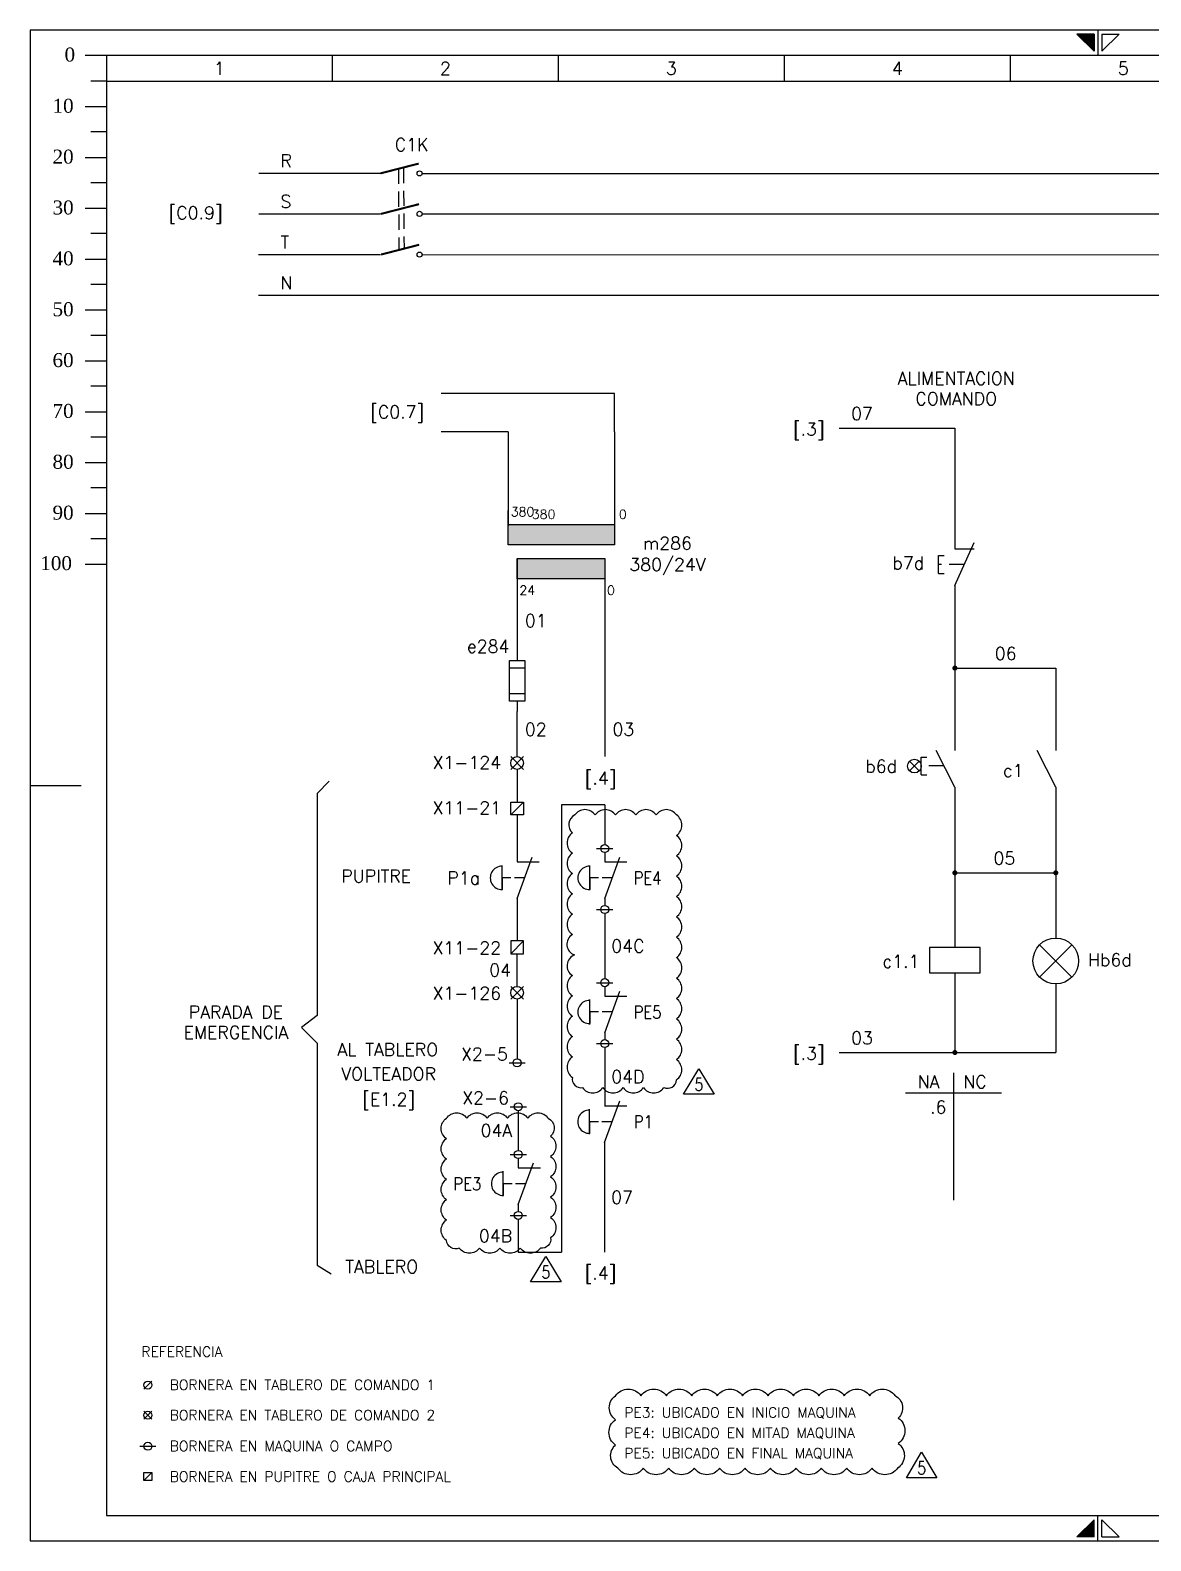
# Model space of a CAD drawing. Header units: millimetres. Extents: x 0 to 420, y 0 to 297.
# Drawn here: x 0 to 220.4, y 0 to 297 of the extents above; entities that cross this region are included whole.
import ezdxf
from ezdxf.enums import TextEntityAlignment as Align

# ---------------------------------------------------------------- set-up
doc = ezdxf.new("R2010")
doc.units = ezdxf.units.MM
doc.linetypes.add('HIDDEN', pattern=[4.5, 3, -1.5])
for name, color, linetype in [('COMPONENTES', 4, 'Continuous'), ('LINE-CONEX', 3, 'Continuous'), ('MARGENES', 6, 'Continuous'), ('REC', 6, 'Continuous'), ('TEX', 150, 'Continuous'), ('TEXTO', 7, 'Continuous'), ('Textos', 150, 'Continuous'), ('TITULO', 6, 'Continuous')]:
    doc.layers.add(name, color=color, linetype=linetype)
doc.styles.add('ARIAL', font='arial.ttf', dxfattribs={"height": 2})
doc.styles.add('DUTCH801', font='dutcheb.ttf', dxfattribs={"width": 1.75, "height": 2.75})
doc.styles.add('LCOTAS', font='ROMANS')
doc.styles.add('LETRA2', font='swissk.ttf', dxfattribs={"height": 2})
doc.styles.add('LETRA25', font='romans', dxfattribs={"height": 2.5})
doc.styles.add('LETRA4', font='ROMANS', dxfattribs={"height": 4})
doc.styles.add('LETRA5', font='ROMANS', dxfattribs={"height": 5})
doc.styles.add('ROMANS', font='romans.shx', dxfattribs={"width": 0.85})
doc.styles.add('SIMPLEX', font='SIMPLEX.shx')
doc.styles.get("Standard").update_dxf_attribs({"font": 'arial.ttf'})
doc.styles.add('TEXTOS', font='SIMPLEX.shx', dxfattribs={"width": 0.8, "height": 0.2})

# ---------------------------------------------------------------- blocks, each defined once
blk = doc.blocks.new('A3')
at = {"layer": 'MARGENES', "color": 4}
for p, q in [((420, 297), (0, 297)), ((0, 297), (0, 0)), ((209.23, 296.25), (205.83, 296.25)), ((209.23, 292.85), (205.83, 296.25)), ((209.23, 296.25), (209.23, 292.85)), ((210, 297), (210, 292)), ((210.77, 292.85), (214.17, 296.25)), ((210.77, 296.25), (214.17, 296.25)), ((210.77, 296.25), (210.77, 292.85)), ((0, 148.5), (10.02, 148.5)), ((209.23, 4.15), (205.83, 0.75)), ((209.23, 0.75), (209.23, 4.15)), ((210, 0), (210, 5)), ((210.77, 4.15), (214.17, 0.75)), ((210.77, 0.75), (210.77, 4.15)), ((0, 0), (420, 0)), ((209.23, 0.75), (205.83, 0.75)), ((210.77, 0.75), (214.17, 0.75))]:
    blk.add_line(p, q, dxfattribs=at)
at = {"layer": 'MARGENES'}
for p, q in [((415, 292), (15, 292)), ((15, 292), (15, 5)), ((15, 5), (225, 5))]:
    blk.add_line(p, q, dxfattribs=at)
at = {"layer": 'MARGENES', "color": 1}
for p, q in [((59.44, 287), (59.44, 292)), ((103.89, 287), (103.89, 292)), ((148.33, 287), (148.33, 292)), ((192.78, 287), (192.78, 292)), ((15, 287), (415, 287))]:
    blk.add_line(p, q, dxfattribs=at)
at = {"layer": 'MARGENES', "color": 4}
for points in [[(209.23, 296.25), (209.23, 292.85), (205.83, 296.25)], [(209.23, 0.75), (209.23, 4.15), (205.83, 0.75)]]:
    blk.add_solid(points, dxfattribs=at)
at = {"layer": 'REC', "color": 1}
for p, q in [((15, 292), (10.8, 292)), ((15, 287), (11.9, 287)), ((10.8, 282), (15, 282)), ((15, 277), (11.9, 277)), ((10.8, 272), (15, 272)), ((15, 267), (11.9, 267)), ((10.8, 262), (15, 262)), ((15, 257), (11.9, 257)), ((10.8, 252), (15, 252)), ((15, 247), (11.9, 247)), ((10.8, 242), (15, 242)), ((15, 237), (11.9, 237)), ((10.8, 232), (15, 232)), ((15, 227), (11.9, 227)), ((10.8, 222), (15, 222)), ((15, 217), (11.9, 217)), ((10.8, 212), (15, 212)), ((15, 207), (11.9, 207)), ((10.8, 202), (15, 202)), ((15, 197), (11.9, 197)), ((10.8, 192), (15, 192))]:
    blk.add_line(p, q, dxfattribs=at)
at = {"layer": 'REC', "color": 1, "style": 'DUTCH801'}
for s, p in [('0', (6.76, 290.84)), ('10', (4.39, 280.77)), ('20', (4.39, 270.77)), ('30', (4.39, 260.77)), ('40', (4.39, 250.77)), ('50', (4.39, 240.77)), ('60', (4.39, 230.77)), ('70', (4.39, 220.77)), ('80', (4.39, 210.77)), ('90', (4.39, 200.77)), ('100', (1.98, 190.84))]:
    blk.add_text(s, height=2.75, dxfattribs=at).set_placement(p)
at = {"layer": 'TEX', "style": 'LCOTAS'}
for s, p in [('1', (37.22, 289.5)), ('2', (81.67, 289.5)), ('3', (126.11, 289.5)), ('4', (170.56, 289.5)), ('5', (215, 289.5))]:
    blk.add_text(s, height=2.5, dxfattribs=at).set_placement(p, align=Align.MIDDLE_CENTER)
at = {"layer": 'TEX', "width": 0.6456}
for tag, p in [('DIBUJO', (373, 48)), ('REVISO', (385, 48)), ('APROBO', (397, 48)), ('FECHA', (409, 48)), ('DIBUJO', (373, 44)), ('REVISO', (385, 44)), ('APROBO', (397, 44)), ('FECHA', (409, 44)), ('DIBUJO', (373, 40)), ('REVISO', (385, 40)), ('APROBO', (397, 40)), ('FECHA', (409, 40)), ('DIBUJO', (373, 36)), ('REVISO', (385, 36)), ('APROBO', (397, 36)), ('FECHA', (409, 36))]:
    blk.add_attdef(tag, text='', height=1.8, dxfattribs=at).set_placement(p, align=Align.MIDDLE_CENTER)
at = {"layer": 'Textos', "style": 'LCOTAS', "width": 0.645643}
for p in [(307.74, 48.1), (307.74, 44.1), (307.74, 40.1), (307.74, 36.1)]:
    blk.add_attdef('REV', text='', height=1.8, dxfattribs=at).set_placement(p, align=Align.MIDDLE)
at = {"layer": 'Textos'}
for tag, p, height, style, width in [('TEXTO_DE_REVISION', (311.23, 47.1), 1.8, 'LCOTAS', 0.645643), ('TEXTO_DE_REVISION', (311.23, 43.1), 1.8, 'LCOTAS', 0.645643), ('TEXTO_DE_REVISION', (311.23, 39.1), 1.8, 'LCOTAS', 0.645643), ('TEXTO_DE_REVISION', (311.23, 35.1), 1.8, 'LCOTAS', 0.645643), ('ARCHIVO', (276.56, 6.1), 2.5, 'LETRA25', 0.8)]:
    blk.add_attdef(tag, p, '', height=height, dxfattribs=dict(at, style=style, width=width))
for tag, style, width, p in [('AREA', 'ARIAL', 0.75, (387.41, 25.84)), ('A', 'LETRA25', 0.7, (333.06, 7.45))]:
    blk.add_attdef(tag, text='', height=2.5, dxfattribs=dict(at, style=style, width=width)).set_placement(p, align=Align.MIDDLE_CENTER)
at = {"layer": 'Textos', "style": 'LETRA25'}
for tag, p in [('ESC', (232.65, 6.1)), ('FOLIO', (370.29, 6.1)), ('SIGUE EN', (407.08, 6.1))]:
    blk.add_attdef(tag, p, '', height=2.5, dxfattribs=at)
at = {"layer": 'TITULO', "color": 150, "style": 'LETRA4', "width": 0.7}
for tag, p in [('SECTOR', (292.49, 25.49)), ('GRUPO', (292.49, 20.87)), ('MAQ/ITEM', (292.49, 15.96)), ('PARTE', (292.49, 11.44))]:
    blk.add_attdef(tag, p, '', height=2.5, dxfattribs=at)
at = {"layer": 'TITULO', "style": 'LETRA5', "width": 0.65}
blk.add_attdef('COD', text='', height=5, dxfattribs=at).set_placement((363.24, 16.25), align=Align.MIDDLE)
at = {"layer": 'TITULO', "color": 6, "style": 'LETRA2', "width": 0.75}
blk.add_attdef('NUMERO', text='', height=5.25, dxfattribs=at).set_placement((388.84, 16.5), align=Align.MIDDLE_CENTER)
at = {"layer": 'TITULO', "style": 'LETRA5'}
blk.add_attdef('REV', text='', height=5, dxfattribs=at).set_placement((411.77, 16.3), align=Align.MIDDLE)
blk = doc.blocks.new('FUS')
at = {"layer": 'COMPONENTES'}
for p, q in [((0, 0), (0, -2)), ((-1.5, -2), (1.5, -2)), ((-1.5, -10), (-1.5, -2)), ((1.5, -2), (1.5, -10)), ((1.5, -3.5), (-1.5, -3.5)), ((1.5, -8.51), (-1.5, -8.51)), ((1.5, -10), (-1.5, -10)), ((0, -10), (0, -12))]:
    blk.add_line(p, q, dxfattribs=at)
at = {"layer": 'TEXTO', "style": 'SIMPLEX'}
for tag, p in [('NOMBRE', (3, -5)), ('REF', (3, -9))]:
    blk.add_attdef(tag, p, '', height=2, dxfattribs=at)
blk = doc.blocks.new('FUSE1')
at = {"layer": 'LINE-CONEX'}
blk.add_blockref('FUS', (0, 0), dxfattribs=at)

msp = doc.modelspace()

# ---------------------------------------------------------------- linework, layer by layer
for points in [[(127.11, 114.65, 0.515773), (127.11, 118.68, 0.520567), (127.11, 122.68, 0.520567), (127.11, 126.68, 0.520567), (127.11, 130.68, 0.520567), (127.11, 134.68, 0.520567), (127.11, 138.68, 0.520567), (127.11, 142.71, 0.520567), (123.11, 142.71, 0.520567), (119.11, 142.71, 0.520567), (115.11, 142.71, 0.520567), (111.11, 142.71, 0.520567), (107.11, 142.71, 0.520567), (106.63, 139.19, 0.520567), (106.63, 135.19, 0.520567), (106.63, 131.19, 0.520567), (106.63, 127.19, 0.520567), (106.63, 123.19, 0.520567), (106.63, 119.19, -0.147934), (106.63, 119.19)], [(106.63, 119.19, 0.639709), (107.05, 115.18, 0.608576), (106.63, 111.12, 0.520567), (106.63, 107.12, 0.520567), (106.63, 103.12, 0.520567), (106.63, 99.12, 0.520567), (106.63, 95.12, 0.520567), (106.63, 91.12, 0.520567), (108.62, 89.11, 0.520567), (112.62, 89.11, 0.520567), (116.62, 89.11, 0.520567), (120.62, 89.11, 0.520567), (124.62, 89.11, 0.520567), (127.11, 90.61, 0.520567), (127.11, 94.61, 0.520567), (127.11, 98.61, 0.520567), (127.11, 102.61, 0.520567), (127.11, 106.61, 0.520567), (127.11, 110.61, 0.520567), (127.11, 114.65, 0.515773), (127.11, 118.68, 0.299487)]]:
    msp.add_lwpolyline(points, format="xyb")
at = {"linetype": 'Continuous'}
for points in [[(131.52, 92.82), (134.52, 87.82), (128.52, 87.82), (131.52, 92.82)], [(101.42, 55.92), (104.42, 50.92), (98.42, 50.92), (101.42, 55.92)], [(175.33, 17.41), (178.33, 12.41), (172.33, 12.41), (175.33, 17.41)]]:
    msp.add_lwpolyline(points, dxfattribs=at)
for points in [[(81.88, 83.09, -0.520567), (85.88, 83.09, -0.520567), (89.88, 83.09, -0.520567), (93.88, 83.09, -0.520567), (97.88, 83.09, -0.520567), (101.88, 83.09, -0.520567), (102.36, 79.57, -0.520567), (102.36, 75.57, -0.520567), (102.36, 71.57, -0.520567), (102.36, 67.57, -0.520567), (102.36, 63.57, -0.520567), (102.36, 59.57, -0.520567), (100.37, 57.56, -0.520567), (96.37, 57.56, -0.520567), (92.37, 57.56, -0.520567), (88.37, 57.56, -0.520567), (84.37, 57.56, -0.520567), (81.88, 59.06, -0.520567), (81.88, 63.06, -0.520567), (81.88, 67.06, -0.520567), (81.88, 71.06, -0.520567), (81.88, 75.06, -0.520567), (81.88, 79.06, -0.520567)], [(115.12, 28.53, -0.520567), (120.12, 28.53, -0.520567), (125.12, 28.53, -0.520567), (130.12, 28.53, -0.520567), (135.12, 28.53, -0.520567), (140.12, 28.53, -0.520567), (145.12, 28.53, -0.520567), (150.12, 28.53, -0.520567), (155.12, 28.53, -0.520567), (160.12, 28.53, -0.520567), (165.12, 28.53, -0.520567), (170.12, 28.53, -0.520567), (170.73, 24.14, -0.520567), (170.73, 19.14, -0.520567), (170.59, 14.28, -0.520567), (165.59, 14.28, -0.520567), (160.59, 14.28, -0.520567), (155.59, 14.28, -0.520567), (150.59, 14.28, -0.520567), (145.59, 14.28, -0.520567), (140.59, 14.28, -0.520567), (135.59, 14.28, -0.520567), (130.59, 14.28, -0.520567), (125.59, 14.28, -0.520567), (120.59, 14.28, -0.520567), (115.59, 14.28, -0.520567), (115.12, 18.81, -0.520567), (115.12, 23.81, -0.520567)]]:
    msp.add_lwpolyline(points, format="xyb", close=True)
at = {"layer": 'COMPONENTES', "linetype": 'HIDDEN'}
for p, q in [((72.42, 269.77), (72.52, 253.77)), ((73.42, 269.94), (73.52, 253.94)), ((183.74, 191.98), (178.8, 191.98)), ((179.74, 152.34), (175.41, 152.34))]:
    msp.add_line(p, q, dxfattribs=at)
at = {"layer": 'COMPONENTES', "linetype": 'Continuous'}
for p, q in [((181.87, 187.79), (185.66, 196.25)), ((181.87, 195.01), (185.67, 195.01)), ((94.52, 154.17), (97.02, 151.67)), ((97.02, 154.17), (94.52, 151.67)), ((95.77, 126.25), (98.75, 134.43)), ((113, 126.25), (115.98, 134.43)), ((92.82, 127.9), (92.82, 132.78)), ((92.82, 130.34), (92.82, 132.63)), ((95.77, 133.48), (100.12, 133.48)), ((110.05, 127.9), (110.05, 132.78)), ((110.05, 130.34), (110.05, 132.63)), ((113, 133.48), (117.35, 133.48)), ((94.56, 130.34), (92.82, 130.34)), ((92.82, 130.34), (92.82, 128.05)), ((97.26, 130.34), (95.26, 130.34)), ((110.05, 130.34), (110.05, 128.05)), ((111.79, 130.34), (110.05, 130.34)), ((114.49, 130.34), (112.49, 130.34)), ((198.53, 117.18), (204.89, 110.82)), ((198.53, 110.82), (204.89, 117.18)), ((94.52, 106.51), (97.02, 109.01)), ((97.02, 106.51), (94.52, 109.01)), ((113, 99.88), (115.98, 108.06)), ((113, 107.11), (117.35, 107.11)), ((110.05, 101.53), (110.05, 106.42)), ((110.05, 103.97), (110.05, 106.27)), ((110.05, 103.97), (110.05, 101.68)), ((111.79, 103.97), (110.05, 103.97)), ((114.49, 103.97), (112.49, 103.97)), ((112.97, 78.3), (115.95, 86.48)), ((110.02, 79.95), (110.02, 84.83)), ((110.02, 82.39), (110.02, 84.68)), ((112.97, 85.53), (117.32, 85.53)), ((110.02, 82.39), (110.02, 80.1)), ((111.76, 82.39), (110.02, 82.39)), ((114.46, 82.39), (112.46, 82.39)), ((95.99, 66.1), (98.97, 74.28)), ((93.04, 67.76), (93.04, 72.64)), ((93.04, 70.19), (93.04, 72.49)), ((95.99, 73.33), (100.34, 73.33)), ((93.04, 70.19), (93.04, 67.9)), ((94.78, 70.19), (93.04, 70.19)), ((97.48, 70.19), (95.48, 70.19))]:
    msp.add_line(p, q, dxfattribs=at)
at = {"layer": 'COMPONENTES'}
for p, q in [((95.77, 193.13), (95.77, 189.13)), ((95.77, 193.13), (95.77, 189.13)), ((178.65, 190.2), (178.65, 193.72)), ((178.65, 193.72), (179.76, 193.72)), ((178.65, 190.2), (179.76, 190.2)), ((181.87, 148.16), (178.2, 155.39)), ((201.71, 148.16), (198.04, 155.39)), ((172.96, 153.28), (174.87, 151.37)), ((172.96, 151.37), (174.87, 153.28)), ((175.26, 150.57), (175.26, 154.09)), ((175.26, 154.09), (176.37, 154.09)), ((175.26, 150.57), (176.37, 150.57)), ((94.52, 142.75), (94.52, 145.25)), ((94.52, 142.75), (97.02, 145.25)), ((94.52, 145.25), (97.02, 145.25)), ((97.02, 142.75), (94.52, 142.75)), ((97.02, 145.25), (97.02, 142.75)), ((111.41, 136.1), (114.58, 136.1)), ((111.41, 124.12), (114.58, 124.12)), ((97.02, 117.93), (94.52, 117.93)), ((94.52, 117.93), (94.52, 115.43)), ((97.02, 117.93), (94.52, 115.43)), ((97.02, 115.43), (97.02, 117.93)), ((186.87, 116.66), (176.87, 116.66)), ((176.87, 116.66), (176.87, 111.66)), ((186.87, 111.66), (186.87, 116.66)), ((94.52, 115.43), (97.02, 115.43)), ((176.87, 111.66), (186.87, 111.66)), ((111.41, 109.73), (114.58, 109.73)), ((111.41, 97.75), (114.58, 97.75)), ((94.19, 93.97), (97.35, 93.97)), ((94.41, 85.34), (97.58, 85.34)), ((94.41, 75.95), (97.58, 75.95)), ((94.41, 63.98), (97.58, 63.98)), ((22.35, 29.83), (23.94, 31.41)), ((22.35, 23.89), (23.94, 25.47)), ((23.94, 23.89), (22.35, 25.47)), ((21.56, 18.59), (24.73, 18.59)), ((22.35, 11.83), (23.94, 13.41)), ((22.35, 13.41), (23.94, 13.41)), ((22.35, 11.83), (22.35, 13.41)), ((23.94, 13.41), (23.94, 11.83)), ((23.94, 11.83), (22.35, 11.83))]:
    msp.add_line(p, q, dxfattribs=at)
at = {"layer": 'COMPONENTES', "const_width": 0.4}
for points in [[(68.92, 268.86), (76.42, 270.78)], [(68.96, 260.88), (76.47, 262.8)], [(69.01, 252.89), (76.51, 254.82)]]:
    msp.add_lwpolyline(points, dxfattribs=at)
at = {"layer": 'COMPONENTES'}
for points in [[(94, 199.82), (114.95, 199.82), (114.95, 195.82), (94, 195.82)], [(94, 199.82), (114.95, 199.82), (114.95, 195.82), (94, 195.82)], [(95.77, 193.13), (113, 193.13), (113, 189.13), (95.77, 189.13)], [(95.77, 193.13), (113, 193.13), (113, 189.13), (95.77, 189.13)]]:
    msp.add_lwpolyline(points, close=True, dxfattribs=at)
for centre, radius in [((76.58, 268.85), 0.5), ((76.58, 260.89), 0.5), ((76.58, 252.88), 0.5), ((173.91, 152.33), 1.35), ((113, 136.1), 0.792), ((113, 124.12), 0.792), ((113, 109.73), 0.792), ((113, 97.75), 0.792), ((95.77, 93.97), 0.792), ((95.99, 85.34), 0.792), ((95.99, 75.95), 0.792), ((95.99, 63.98), 0.792), ((23.14, 30.62), 0.792), ((23.14, 24.68), 0.792), ((23.14, 18.59), 0.792)]:
    msp.add_circle(centre, radius, dxfattribs=at)
at = {"layer": 'COMPONENTES', "linetype": 'Continuous'}
for centre, radius in [((95.77, 152.92), 1.25), ((201.71, 114), 4.5), ((95.77, 107.76), 1.25)]:
    msp.add_circle(centre, radius, dxfattribs=at)
for centre in [(92.77, 130.34), (110, 130.34), (110, 103.97), (109.97, 82.39), (92.99, 70.19)]:
    msp.add_arc(centre, 2.29, 88.6479, 271.3521, dxfattribs=at)
at = {"layer": 'COMPONENTES'}
for points in [[(114.95, 195.82), (114.95, 199.82), (114.95, 195.82), (94, 195.82)], [(94, 199.82), (114.95, 199.82), (114.95, 195.82), (114.95, 199.82)], [(94, 199.82), (94, 195.82), (94, 199.82), (114.95, 199.82)], [(114.95, 195.82), (114.95, 199.82), (114.95, 195.82), (94, 195.82)], [(94, 199.82), (114.95, 199.82), (114.95, 195.82), (114.95, 199.82)], [(94, 199.82), (94, 195.82), (94, 199.82), (114.95, 199.82)], [(113, 193.13), (113, 189.13), (113, 193.13), (95.77, 193.13)], [(95.77, 189.13), (95.77, 193.13), (95.77, 189.13), (113, 189.13)], [(95.77, 189.13), (95.77, 193.13), (95.77, 191.13)], [(113, 193.13), (113, 189.13), (113, 193.13), (95.77, 193.13)], [(95.77, 189.13), (95.77, 193.13), (95.77, 189.13), (113, 189.13)], [(95.77, 189.13), (95.77, 193.13), (95.77, 191.13)]]:
    msp.add_solid(points, dxfattribs=at)
at = {"layer": 'LINE-CONEX'}
for p, q in [((68.92, 268.86), (44.97, 268.86)), ((77.08, 268.85), (393.25, 268.85)), ((68.92, 260.86), (44.97, 260.86)), ((77.08, 260.88), (393.25, 260.85)), ((68.88, 252.85), (44.93, 252.85)), ((77.08, 252.88), (393.25, 252.85)), ((44.92, 244.91), (393.25, 244.85)), ((114.95, 225.55), (80.84, 225.55)), ((114.95, 218.02), (114.95, 225.55)), ((94, 218.02), (80.84, 218.02)), ((94, 218.02), (94, 199.57)), ((114.95, 218.02), (114.95, 195.82)), ((159.1, 218.76), (181.87, 218.76)), ((181.87, 218.76), (181.87, 195.01)), ((94, 199.82), (94, 202.57)), ((94, 199.82), (94, 202.57)), ((95.77, 193.13), (95.77, 175.06)), ((113, 193.13), (113, 154.17)), ((181.87, 187.79), (181.87, 155.38)), ((181.87, 171.59), (201.71, 171.59)), ((201.71, 171.59), (201.71, 155.38)), ((95.77, 154.17), (95.77, 163.06)), ((95.77, 151.67), (95.77, 145.25)), ((181.87, 148.16), (181.87, 116.66)), ((201.71, 148.16), (201.71, 118.5)), ((95.77, 142.75), (95.77, 133.48)), ((104.48, 144.72), (104.48, 56.75)), ((113, 144.72), (104.48, 144.72)), ((113, 144.72), (113, 136.89)), ((113, 135.3), (113, 133.48)), ((181.87, 131.33), (201.71, 131.33)), ((95.77, 126.25), (95.77, 117.93)), ((113, 126.25), (113, 124.91)), ((113, 123.36), (113, 110.52)), ((95.77, 109.01), (95.77, 115.43)), ((181.87, 111.66), (181.87, 96)), ((113, 108.94), (113, 107.11)), ((201.71, 109.5), (201.71, 96)), ((95.77, 106.51), (95.77, 94.77)), ((113, 99.88), (113, 98.55)), ((113, 96.96), (113, 85.53)), ((159.1, 96), (201.71, 96)), ((95.99, 84.58), (95.99, 76.74)), ((112.97, 78.3), (112.97, 56.75)), ((95.99, 75.16), (95.99, 73.33)), ((95.99, 66.1), (95.99, 64.77)), ((95.99, 63.18), (95.99, 56.75)), ((95.99, 56.75), (104.48, 56.75))]:
    msp.add_line(p, q, dxfattribs=at)
at = {"layer": 'LINE-CONEX', "color": 0}
for p, q in [((58.83, 149.33), (56.44, 146.94)), ((56.44, 146.94), (56.44, 103.3)), ((56.44, 103.3), (53.37, 100.91)), ((53.37, 100.91), (56.44, 97.84)), ((56.44, 97.84), (56.44, 54.19)), ((56.44, 54.19), (56.44, 54.19)), ((56.44, 54.19), (59.18, 52.49))]:
    msp.add_line(p, q, dxfattribs=at)
at = {"layer": 'LINE-CONEX', "color": 7}
for p, q in [((181.62, 92), (181.62, 66.94)), ((191.06, 88), (172.17, 88))]:
    msp.add_line(p, q, dxfattribs=at)
at = {"layer": 'LINE-CONEX', "const_width": 0.5}
for points in [[(181.62, 171.59, 1), (182.12, 171.59, 1)], [(181.62, 131.33, 1), (182.12, 131.33, 1)], [(201.46, 131.33, 1), (201.96, 131.33, 1)], [(181.62, 96, 1), (182.12, 96, 1)]]:
    msp.add_lwpolyline(points, format="xyb", close=True, dxfattribs=at)

# ---------------------------------------------------------------- block references
msp.add_blockref('FUSE1', (95.77, 175.06))
at = {"layer": 'LINE-CONEX'}
msp.add_blockref('A3', (0, 0), dxfattribs=at)

# ---------------------------------------------------------------- texts
at = {"layer": 'TEXTO', "style": 'ROMANS'}
for s, height, p in [('C1K', 2.5, (71.71, 273.25)), ('R', 2.5, (49.22, 270.09)), ('S', 2.5, (49.22, 262.09)), ('[C0.9]', 2.5, (27.22, 259.84)), ('T', 2.5, (49.22, 254.09)), ('N', 2.5, (49.22, 246.09)), ('[C0.7]', 2.5, (66.88, 220.7)), ('[.3]', 2.5, (150.02, 217.32)), ('380', 1.8, (94.52, 201.42)), ('380', 1.8, (98.66, 200.93)), ('0', 1.8, (115.77, 200.93)), ('0', 1.8, (115.77, 200.93)), ('b7d', 2.5, (169.59, 191)), ('24', 1.8, (96.22, 186)), ('0', 1.8, (113.45, 186)), ('01', 2.5, (97.29, 179.66)), ('02', 2.5, (97.29, 158.29)), ('03', 2.5, (114.52, 158.29)), ('[.4]', 2.5, (109.08, 148.69)), ('b6d', 2.5, (164.26, 151.03)), ('c1', 2.5, (191.3, 150.18)), ('Hb6d', 2.5, (208.06, 112.96)), ('[.3]', 2.5, (150.02, 94.57)), ('NA', 2.5, (174.53, 89)), ('NC', 2.5, (183.53, 89)), ('[.4]', 2.5, (109.06, 51.4)), ('REFERENCIA', 2, (21.88, 36.18)), ('BORNERA EN TABLERO DE COMANDO 1', 2, (27.44, 29.65)), ('BORNERA EN TABLERO DE COMANDO 2', 2, (27.44, 23.71)), ('PE3: UBICADO EN INICIO MAQUINA', 2, (116.84, 24.23)), ('PE4: UBICADO EN MITAD MAQUINA', 2, (116.84, 20.23)), ('BORNERA EN MAQUINA O CAMPO', 2, (27.44, 17.63)), ('PE5: UBICADO EN FINAL MAQUINA', 2, (116.84, 16.23)), ('BORNERA EN PUPITRE O CAJA PRINCIPAL', 2, (27.44, 11.62))]:
    msp.add_text(s, height=height, dxfattribs=at).set_placement(p)
for s, p in [('ALIMENTACION', (182.13, 227.3)), ('COMANDO', (182.13, 223.3)), ('07', (163.6, 220.37)), ('m286', (125.33, 194.89)), ('m286', (125.33, 194.89)), ('380/24V', (125.33, 190.7)), ('380/24V', (125.33, 190.7)), ('06', (191.85, 173.2)), ('05', (191.6, 132.95)), ('PUPITRE', (68.05, 129.45)), ('PARADA DE', (40.46, 102.71)), ('EMERGENCIA', (40.46, 98.71)), ('03', (163.6, 97.62)), ('AL TABLERO ', (71.19, 95.33)), ('VOLTEADOR', (70.5, 90.55)), ('[E1.2]', (70.5, 85.55)), ('TABLERO', (69.14, 52.65))]:
    msp.add_text(s, height=2.5, dxfattribs=at).set_placement(p, align=Align.CENTER)
for s, p in [('e284', (94.25, 174.61)), ('X1-124', (92.62, 151.78)), ('X11-21', (92.62, 142.87)), ('P1a', (88.48, 129.06)), ('X11-22', (92.62, 115.31)), ('c1.1', (174.89, 112.68)), ('X1-126', (92.62, 106.4)), ('X2-5', (93.95, 94.45)), ('X2-6', (94.17, 85.82)), ('.6', (180.2, 84))]:
    msp.add_text(s, height=2.5, dxfattribs=at).set_placement(p, align=Align.RIGHT)
at = {"layer": 'TEXTO', "style": 'ROMANS', "width": 0.85}
for s, p in [('PE4', (118.7, 129.06)), ('PE5', (118.7, 102.69)), ('P1', (118.73, 81.11))]:
    msp.add_text(s, height=2.5, dxfattribs=at).set_placement(p)
at = {"layer": 'TEXTO', "style": 'ROMANS'}
for s, p in [('04C', (114.29, 116.94)), ('04D', (114.29, 91.25)), ('07', (114.26, 67.53))]:
    msp.add_text(s, height=2.5, dxfattribs=at).set_placement(p, align=Align.MIDDLE_LEFT)
for s, p in [('04', (94.57, 112.22)), ('04A', (94.79, 80.66)), ('04B', (94.79, 59.97))]:
    msp.add_text(s, height=2.5, dxfattribs=at).set_placement(p, align=Align.MIDDLE_RIGHT)
at = {"layer": 'TEXTO', "style": 'TEXTOS', "width": 0.8}
for p in [(131.52, 89.72), (101.42, 52.82), (175.33, 14.31)]:
    msp.add_text('5', height=2.5, dxfattribs=at).set_placement(p, align=Align.MIDDLE)
at = {"layer": 'TEXTO', "style": 'ROMANS', "width": 0.85}
msp.add_text('PE3', height=2.5, dxfattribs=at).set_placement((88.71, 68.92), align=Align.RIGHT)

doc.saveas('drawing.dxf')
